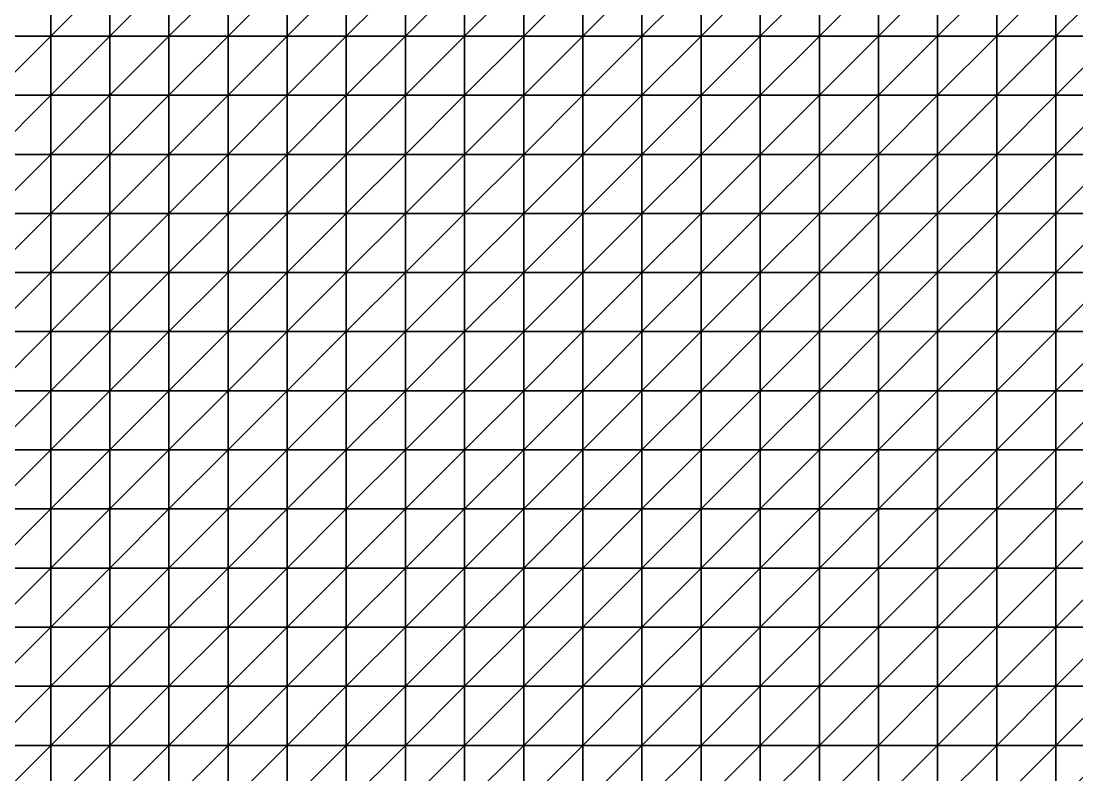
# Model space of a CAD drawing. Extents: x 504700 to 505400, y 9011750 to 9012250.
# Drawn here: x 505045 to 505223.5, y 9011995 to 9012122.6 of the extents above; entities that cross this region are included whole.
import ezdxf

# ---------------------------------------------------------------- set-up
doc = ezdxf.new("R2010")
doc.units = 0

msp = doc.modelspace()

# ---------------------------------------------------------------- linework, layer by layer
at = {"layer": 'TOPO_JUNI'}
for points in [[(505040, 9012120, 331.72), (505050, 9012120, 332.52), (505050, 9012130, 332.28)], [(505040, 9012120, 331.72), (505050, 9012130, 332.28), (505040, 9012130, 331.49)], [(505050, 9012120, 332.52), (505060, 9012120, 333.19), (505060, 9012130, 332.94)], [(505050, 9012120, 332.52), (505060, 9012130, 332.94), (505050, 9012130, 332.28)], [(505060, 9012120, 333.19), (505070, 9012120, 333.77), (505070, 9012130, 333.51)], [(505060, 9012120, 333.19), (505070, 9012130, 333.51), (505060, 9012130, 332.94)], [(505070, 9012120, 333.77), (505080, 9012120, 334.22), (505080, 9012130, 333.95)], [(505070, 9012120, 333.77), (505080, 9012130, 333.95), (505070, 9012130, 333.51)], [(505080, 9012120, 334.22), (505090, 9012120, 334.58), (505090, 9012130, 334.3)], [(505080, 9012120, 334.22), (505090, 9012130, 334.3), (505080, 9012130, 333.95)], [(505090, 9012120, 334.58), (505100, 9012120, 334.83), (505100, 9012130, 334.53)], [(505090, 9012120, 334.58), (505100, 9012130, 334.53), (505090, 9012130, 334.3)], [(505100, 9012120, 334.83), (505110, 9012120, 335.01), (505110, 9012130, 334.71)], [(505100, 9012120, 334.83), (505110, 9012130, 334.71), (505100, 9012130, 334.53)], [(505110, 9012120, 335.01), (505120, 9012120, 335.12), (505120, 9012130, 334.81)], [(505110, 9012120, 335.01), (505120, 9012130, 334.81), (505110, 9012130, 334.71)], [(505120, 9012120, 335.12), (505130, 9012120, 335.2), (505130, 9012130, 334.88)], [(505120, 9012120, 335.12), (505130, 9012130, 334.88), (505120, 9012130, 334.81)], [(505130, 9012120, 335.2), (505140, 9012120, 335.27), (505140, 9012130, 334.94)], [(505130, 9012120, 335.2), (505140, 9012130, 334.94), (505130, 9012130, 334.88)], [(505140, 9012120, 335.27), (505150, 9012120, 335.35), (505150, 9012130, 335.02)], [(505140, 9012120, 335.27), (505150, 9012130, 335.02), (505140, 9012130, 334.94)], [(505150, 9012120, 335.35), (505160, 9012120, 335.48), (505160, 9012130, 335.14)], [(505150, 9012120, 335.35), (505160, 9012130, 335.14), (505150, 9012130, 335.02)], [(505160, 9012120, 335.48), (505170, 9012120, 335.65), (505170, 9012130, 335.3)], [(505160, 9012120, 335.48), (505170, 9012130, 335.3), (505160, 9012130, 335.14)], [(505170, 9012120, 335.65), (505180, 9012120, 335.91), (505180, 9012130, 335.56)], [(505170, 9012120, 335.65), (505180, 9012130, 335.56), (505170, 9012130, 335.3)], [(505180, 9012120, 335.91), (505190, 9012120, 336.24), (505190, 9012130, 335.88)], [(505180, 9012120, 335.91), (505190, 9012130, 335.88), (505180, 9012130, 335.56)], [(505190, 9012120, 336.24), (505200, 9012120, 336.67), (505200, 9012130, 336.31)], [(505190, 9012120, 336.24), (505200, 9012130, 336.31), (505190, 9012130, 335.88)], [(505200, 9012120, 336.67), (505210, 9012120, 337.17), (505210, 9012130, 336.8)], [(505200, 9012120, 336.67), (505210, 9012130, 336.8), (505200, 9012130, 336.31)], [(505210, 9012120, 337.17), (505220, 9012120, 337.77), (505220, 9012130, 337.4)], [(505210, 9012120, 337.17), (505220, 9012130, 337.4), (505210, 9012130, 336.8)], [(505220, 9012120, 337.77), (505230, 9012120, 338.42), (505230, 9012130, 338.05)], [(505220, 9012120, 337.77), (505230, 9012130, 338.05), (505220, 9012130, 337.4)], [(505040, 9012110, 330.45), (505050, 9012110, 330), (505050, 9012120, 332.52)], [(505040, 9012110, 330.45), (505050, 9012120, 332.52), (505040, 9012120, 331.72)], [(505050, 9012110, 330), (505060, 9012110, 330.45), (505060, 9012120, 333.19)], [(505050, 9012110, 330), (505060, 9012120, 333.19), (505050, 9012120, 332.52)], [(505060, 9012110, 330.45), (505070, 9012110, 331.8), (505070, 9012120, 333.77)], [(505060, 9012110, 330.45), (505070, 9012120, 333.77), (505060, 9012120, 333.19)], [(505070, 9012110, 331.8), (505080, 9012110, 334.02), (505080, 9012120, 334.22)], [(505070, 9012110, 331.8), (505080, 9012120, 334.22), (505070, 9012120, 333.77)], [(505080, 9012110, 334.02), (505090, 9012110, 334.86), (505090, 9012120, 334.58)], [(505080, 9012110, 334.02), (505090, 9012120, 334.58), (505080, 9012120, 334.22)], [(505090, 9012110, 334.86), (505100, 9012110, 335.11), (505100, 9012120, 334.83)], [(505090, 9012110, 334.86), (505100, 9012120, 334.83), (505090, 9012120, 334.58)], [(505100, 9012110, 335.11), (505110, 9012110, 335.3), (505110, 9012120, 335.01)], [(505100, 9012110, 335.11), (505110, 9012120, 335.01), (505100, 9012120, 334.83)], [(505110, 9012110, 335.3), (505120, 9012110, 335.42), (505120, 9012120, 335.12)], [(505110, 9012110, 335.3), (505120, 9012120, 335.12), (505110, 9012120, 335.01)], [(505120, 9012110, 335.42), (505130, 9012110, 335.51), (505130, 9012120, 335.2)], [(505120, 9012110, 335.42), (505130, 9012120, 335.2), (505120, 9012120, 335.12)], [(505130, 9012110, 335.51), (505140, 9012110, 335.59), (505140, 9012120, 335.27)], [(505130, 9012110, 335.51), (505140, 9012120, 335.27), (505130, 9012120, 335.2)], [(505140, 9012110, 335.59), (505150, 9012110, 335.68), (505150, 9012120, 335.35)], [(505140, 9012110, 335.59), (505150, 9012120, 335.35), (505140, 9012120, 335.27)], [(505150, 9012110, 335.68), (505160, 9012110, 335.81), (505160, 9012120, 335.48)], [(505150, 9012110, 335.68), (505160, 9012120, 335.48), (505150, 9012120, 335.35)], [(505160, 9012110, 335.81), (505170, 9012110, 335.99), (505170, 9012120, 335.65)], [(505160, 9012110, 335.81), (505170, 9012120, 335.65), (505160, 9012120, 335.48)], [(505170, 9012110, 335.99), (505180, 9012110, 336.25), (505180, 9012120, 335.91)], [(505170, 9012110, 335.99), (505180, 9012120, 335.91), (505170, 9012120, 335.65)], [(505180, 9012110, 336.25), (505190, 9012110, 336.58), (505190, 9012120, 336.24)], [(505180, 9012110, 336.25), (505190, 9012120, 336.24), (505180, 9012120, 335.91)], [(505190, 9012110, 336.58), (505200, 9012110, 337.02), (505200, 9012120, 336.67)], [(505190, 9012110, 336.58), (505200, 9012120, 336.67), (505190, 9012120, 336.24)], [(505200, 9012110, 337.02), (505210, 9012110, 337.52), (505210, 9012120, 337.17)], [(505200, 9012110, 337.02), (505210, 9012120, 337.17), (505200, 9012120, 336.67)], [(505210, 9012110, 337.52), (505220, 9012110, 338.12), (505220, 9012120, 337.77)], [(505210, 9012110, 337.52), (505220, 9012120, 337.77), (505210, 9012120, 337.17)], [(505220, 9012110, 338.12), (505230, 9012110, 338.78), (505230, 9012120, 338.42)], [(505220, 9012110, 338.12), (505230, 9012120, 338.42), (505220, 9012120, 337.77)], [(505040, 9012100, 320.5), (505050, 9012100, 320), (505050, 9012110, 330)], [(505040, 9012100, 320.5), (505050, 9012110, 330), (505040, 9012110, 330.45)], [(505050, 9012100, 320), (505060, 9012100, 320.5), (505060, 9012110, 330.45)], [(505050, 9012100, 320), (505060, 9012110, 330.45), (505050, 9012110, 330)], [(505060, 9012100, 320.5), (505070, 9012100, 321.98), (505070, 9012110, 331.8)], [(505060, 9012100, 320.5), (505070, 9012110, 331.8), (505060, 9012110, 330.45)], [(505070, 9012100, 321.98), (505080, 9012100, 324.4), (505080, 9012110, 334.02)], [(505070, 9012100, 321.98), (505080, 9012110, 334.02), (505070, 9012110, 331.8)], [(505080, 9012100, 324.4), (505090, 9012100, 327.7), (505090, 9012110, 334.86)], [(505080, 9012100, 324.4), (505090, 9012110, 334.86), (505080, 9012110, 334.02)], [(505090, 9012100, 327.7), (505100, 9012100, 331.8), (505100, 9012110, 335.11)], [(505090, 9012100, 327.7), (505100, 9012110, 335.11), (505090, 9012110, 334.86)], [(505100, 9012100, 331.8), (505110, 9012100, 335.59), (505110, 9012110, 335.3)], [(505100, 9012100, 331.8), (505110, 9012110, 335.3), (505100, 9012110, 335.11)], [(505110, 9012100, 335.59), (505120, 9012100, 335.71), (505120, 9012110, 335.42)], [(505110, 9012100, 335.59), (505120, 9012110, 335.42), (505110, 9012110, 335.3)], [(505120, 9012100, 335.71), (505130, 9012100, 335.81), (505130, 9012110, 335.51)], [(505120, 9012100, 335.71), (505130, 9012110, 335.51), (505120, 9012110, 335.42)], [(505130, 9012100, 335.81), (505140, 9012100, 335.9), (505140, 9012110, 335.59)], [(505130, 9012100, 335.81), (505140, 9012110, 335.59), (505130, 9012110, 335.51)], [(505140, 9012100, 335.9), (505150, 9012100, 335.99), (505150, 9012110, 335.68)], [(505140, 9012100, 335.9), (505150, 9012110, 335.68), (505140, 9012110, 335.59)], [(505150, 9012100, 335.99), (505160, 9012100, 336.13), (505160, 9012110, 335.81)], [(505150, 9012100, 335.99), (505160, 9012110, 335.81), (505150, 9012110, 335.68)], [(505160, 9012100, 336.13), (505170, 9012100, 336.31), (505170, 9012110, 335.99)], [(505160, 9012100, 336.13), (505170, 9012110, 335.99), (505160, 9012110, 335.81)], [(505170, 9012100, 336.31), (505180, 9012100, 336.58), (505180, 9012110, 336.25)], [(505170, 9012100, 336.31), (505180, 9012110, 336.25), (505170, 9012110, 335.99)], [(505180, 9012100, 336.58), (505190, 9012100, 336.92), (505190, 9012110, 336.58)], [(505180, 9012100, 336.58), (505190, 9012110, 336.58), (505180, 9012110, 336.25)], [(505190, 9012100, 336.92), (505200, 9012100, 337.35), (505200, 9012110, 337.02)], [(505190, 9012100, 336.92), (505200, 9012110, 337.02), (505190, 9012110, 336.58)], [(505200, 9012100, 337.35), (505210, 9012100, 337.86), (505210, 9012110, 337.52)], [(505200, 9012100, 337.35), (505210, 9012110, 337.52), (505200, 9012110, 337.02)], [(505210, 9012100, 337.86), (505220, 9012100, 338.46), (505220, 9012110, 338.12)], [(505210, 9012100, 337.86), (505220, 9012110, 338.12), (505210, 9012110, 337.52)], [(505220, 9012100, 338.46), (505230, 9012100, 339.12), (505230, 9012110, 338.78)], [(505220, 9012100, 338.46), (505230, 9012110, 338.78), (505220, 9012110, 338.12)], [(505040, 9012090, 310.55), (505050, 9012090, 310), (505050, 9012100, 320)], [(505040, 9012090, 310.55), (505050, 9012100, 320), (505040, 9012100, 320.5)], [(505050, 9012090, 310), (505060, 9012090, 310.55), (505060, 9012100, 320.5)], [(505050, 9012090, 310), (505060, 9012100, 320.5), (505050, 9012100, 320)], [(505060, 9012090, 310.55), (505070, 9012090, 312.19), (505070, 9012100, 321.98)], [(505060, 9012090, 310.55), (505070, 9012100, 321.98), (505060, 9012100, 320.5)], [(505070, 9012090, 312.19), (505080, 9012090, 314.87), (505080, 9012100, 324.4)], [(505070, 9012090, 312.19), (505080, 9012100, 324.4), (505070, 9012100, 321.98)], [(505080, 9012090, 314.87), (505090, 9012090, 318.49), (505090, 9012100, 327.7)], [(505080, 9012090, 314.87), (505090, 9012100, 327.7), (505080, 9012100, 324.4)], [(505090, 9012090, 318.49), (505100, 9012090, 322.96), (505100, 9012100, 331.8)], [(505090, 9012090, 318.49), (505100, 9012100, 331.8), (505090, 9012100, 327.7)], [(505100, 9012090, 322.96), (505110, 9012090, 328.17), (505110, 9012100, 335.59)], [(505100, 9012090, 322.96), (505110, 9012100, 335.59), (505100, 9012100, 331.8)], [(505110, 9012090, 328.17), (505120, 9012090, 334.02), (505120, 9012100, 335.71)], [(505110, 9012090, 328.17), (505120, 9012100, 335.71), (505110, 9012100, 335.59)], [(505120, 9012090, 334.02), (505130, 9012090, 336.1), (505130, 9012100, 335.81)], [(505120, 9012090, 334.02), (505130, 9012100, 335.81), (505120, 9012100, 335.71)], [(505130, 9012090, 336.1), (505140, 9012090, 336.19), (505140, 9012100, 335.9)], [(505130, 9012090, 336.1), (505140, 9012100, 335.9), (505130, 9012100, 335.81)], [(505140, 9012090, 336.19), (505150, 9012090, 336.29), (505150, 9012100, 335.99)], [(505140, 9012090, 336.19), (505150, 9012100, 335.99), (505140, 9012100, 335.9)], [(505150, 9012090, 336.29), (505160, 9012090, 336.44), (505160, 9012100, 336.13)], [(505150, 9012090, 336.29), (505160, 9012100, 336.13), (505150, 9012100, 335.99)], [(505160, 9012090, 336.44), (505170, 9012090, 336.63), (505170, 9012100, 336.31)], [(505160, 9012090, 336.44), (505170, 9012100, 336.31), (505160, 9012100, 336.13)], [(505170, 9012090, 336.63), (505180, 9012090, 336.9), (505180, 9012100, 336.58)], [(505170, 9012090, 336.63), (505180, 9012100, 336.58), (505170, 9012100, 336.31)], [(505180, 9012090, 336.9), (505190, 9012090, 337.24), (505190, 9012100, 336.92)], [(505180, 9012090, 336.9), (505190, 9012100, 336.92), (505180, 9012100, 336.58)], [(505190, 9012090, 337.24), (505200, 9012090, 337.68), (505200, 9012100, 337.35)], [(505190, 9012090, 337.24), (505200, 9012100, 337.35), (505190, 9012100, 336.92)], [(505200, 9012090, 337.68), (505210, 9012090, 338.19), (505210, 9012100, 337.86)], [(505200, 9012090, 337.68), (505210, 9012100, 337.86), (505200, 9012100, 337.35)], [(505210, 9012090, 338.19), (505220, 9012090, 338.79), (505220, 9012100, 338.46)], [(505210, 9012090, 338.19), (505220, 9012100, 338.46), (505210, 9012100, 337.86)], [(505220, 9012090, 338.79), (505230, 9012090, 339.45), (505230, 9012100, 339.12)], [(505220, 9012090, 338.79), (505230, 9012100, 339.12), (505220, 9012100, 338.46)], [(505040, 9012080, 300.62), (505050, 9012080, 300), (505050, 9012090, 310)], [(505040, 9012080, 300.62), (505050, 9012090, 310), (505040, 9012090, 310.55)], [(505050, 9012080, 300), (505060, 9012080, 300.62), (505060, 9012090, 310.55)], [(505050, 9012080, 300), (505060, 9012090, 310.55), (505050, 9012090, 310)], [(505060, 9012080, 300.62), (505070, 9012080, 302.46), (505070, 9012090, 312.19)], [(505060, 9012080, 300.62), (505070, 9012090, 312.19), (505060, 9012090, 310.55)], [(505070, 9012080, 302.46), (505080, 9012080, 305.44), (505080, 9012090, 314.87)], [(505070, 9012080, 302.46), (505080, 9012090, 314.87), (505070, 9012090, 312.19)], [(505080, 9012080, 305.44), (505090, 9012080, 309.44), (505090, 9012090, 318.49)], [(505080, 9012080, 305.44), (505090, 9012090, 318.49), (505080, 9012090, 314.87)], [(505090, 9012080, 309.44), (505100, 9012080, 314.34), (505100, 9012090, 322.96)], [(505090, 9012080, 309.44), (505100, 9012090, 322.96), (505090, 9012090, 318.49)], [(505100, 9012080, 314.34), (505110, 9012080, 320), (505110, 9012090, 328.17)], [(505100, 9012080, 314.34), (505110, 9012090, 328.17), (505100, 9012090, 322.96)], [(505110, 9012080, 320), (505120, 9012080, 326.3), (505120, 9012090, 334.02)], [(505110, 9012080, 320), (505120, 9012090, 334.02), (505110, 9012090, 328.17)], [(505120, 9012080, 326.3), (505130, 9012080, 333.14), (505130, 9012090, 336.1)], [(505120, 9012080, 326.3), (505130, 9012090, 336.1), (505120, 9012090, 334.02)], [(505130, 9012080, 333.14), (505140, 9012080, 336.48), (505140, 9012090, 336.19)], [(505130, 9012080, 333.14), (505140, 9012090, 336.19), (505130, 9012090, 336.1)], [(505140, 9012080, 336.48), (505150, 9012080, 336.58), (505150, 9012090, 336.29)], [(505140, 9012080, 336.48), (505150, 9012090, 336.29), (505140, 9012090, 336.19)], [(505150, 9012080, 336.58), (505160, 9012080, 336.73), (505160, 9012090, 336.44)], [(505150, 9012080, 336.58), (505160, 9012090, 336.44), (505150, 9012090, 336.29)], [(505160, 9012080, 336.73), (505170, 9012080, 336.92), (505170, 9012090, 336.63)], [(505160, 9012080, 336.73), (505170, 9012090, 336.63), (505160, 9012090, 336.44)], [(505170, 9012080, 336.92), (505180, 9012080, 337.2), (505180, 9012090, 336.9)], [(505170, 9012080, 336.92), (505180, 9012090, 336.9), (505170, 9012090, 336.63)], [(505180, 9012080, 337.2), (505190, 9012080, 337.54), (505190, 9012090, 337.24)], [(505180, 9012080, 337.2), (505190, 9012090, 337.24), (505180, 9012090, 336.9)], [(505190, 9012080, 337.54), (505200, 9012080, 337.99), (505200, 9012090, 337.68)], [(505190, 9012080, 337.54), (505200, 9012090, 337.68), (505190, 9012090, 337.24)], [(505200, 9012080, 337.99), (505210, 9012080, 338.5), (505210, 9012090, 338.19)], [(505200, 9012080, 337.99), (505210, 9012090, 338.19), (505200, 9012090, 337.68)], [(505210, 9012080, 338.5), (505220, 9012080, 339.11), (505220, 9012090, 338.79)], [(505210, 9012080, 338.5), (505220, 9012090, 338.79), (505210, 9012090, 338.19)], [(505220, 9012080, 339.11), (505230, 9012080, 339.76), (505230, 9012090, 339.45)], [(505220, 9012080, 339.11), (505230, 9012090, 339.45), (505220, 9012090, 338.79)], [(505040, 9012070, 290.71), (505050, 9012070, 290), (505050, 9012080, 300)], [(505040, 9012070, 290.71), (505050, 9012080, 300), (505040, 9012080, 300.62)], [(505050, 9012070, 290), (505060, 9012070, 290.71), (505060, 9012080, 300.62)], [(505050, 9012070, 290), (505060, 9012080, 300.62), (505050, 9012080, 300)], [(505060, 9012070, 290.71), (505070, 9012070, 292.8), (505070, 9012080, 302.46)], [(505060, 9012070, 290.71), (505070, 9012080, 302.46), (505060, 9012080, 300.62)], [(505070, 9012070, 292.8), (505080, 9012070, 296.16), (505080, 9012080, 305.44)], [(505070, 9012070, 292.8), (505080, 9012080, 305.44), (505070, 9012080, 302.46)], [(505080, 9012070, 296.16), (505090, 9012070, 300.62), (505090, 9012080, 309.44)], [(505080, 9012070, 296.16), (505090, 9012080, 309.44), (505080, 9012080, 305.44)], [(505090, 9012070, 300.62), (505100, 9012070, 306.02), (505100, 9012080, 314.34)], [(505090, 9012070, 300.62), (505100, 9012080, 314.34), (505090, 9012080, 309.44)], [(505100, 9012070, 306.02), (505110, 9012070, 312.19), (505110, 9012080, 320)], [(505100, 9012070, 306.02), (505110, 9012080, 320), (505100, 9012080, 314.34)], [(505110, 9012070, 312.19), (505120, 9012070, 319), (505120, 9012080, 326.3)], [(505110, 9012070, 312.19), (505120, 9012080, 326.3), (505110, 9012080, 320)], [(505120, 9012070, 319), (505130, 9012070, 326.3), (505130, 9012080, 333.14)], [(505120, 9012070, 319), (505130, 9012080, 333.14), (505120, 9012080, 326.3)], [(505130, 9012070, 326.3), (505140, 9012070, 334.02), (505140, 9012080, 336.48)], [(505130, 9012070, 326.3), (505140, 9012080, 336.48), (505130, 9012080, 333.14)], [(505140, 9012070, 334.02), (505150, 9012070, 336.86), (505150, 9012080, 336.58)], [(505140, 9012070, 334.02), (505150, 9012080, 336.58), (505140, 9012080, 336.48)], [(505150, 9012070, 336.86), (505160, 9012070, 337.01), (505160, 9012080, 336.73)], [(505150, 9012070, 336.86), (505160, 9012080, 336.73), (505150, 9012080, 336.58)], [(505160, 9012070, 337.01), (505170, 9012070, 337.21), (505170, 9012080, 336.92)], [(505160, 9012070, 337.01), (505170, 9012080, 336.92), (505160, 9012080, 336.73)], [(505170, 9012070, 337.21), (505180, 9012070, 337.49), (505180, 9012080, 337.2)], [(505170, 9012070, 337.21), (505180, 9012080, 337.2), (505170, 9012080, 336.92)], [(505180, 9012070, 337.49), (505190, 9012070, 337.84), (505190, 9012080, 337.54)], [(505180, 9012070, 337.49), (505190, 9012080, 337.54), (505180, 9012080, 337.2)], [(505190, 9012070, 337.84), (505200, 9012070, 338.29), (505200, 9012080, 337.99)], [(505190, 9012070, 337.84), (505200, 9012080, 337.99), (505190, 9012080, 337.54)], [(505200, 9012070, 338.29), (505210, 9012070, 338.8), (505210, 9012080, 338.5)], [(505200, 9012070, 338.29), (505210, 9012080, 338.5), (505200, 9012080, 337.99)], [(505210, 9012070, 338.8), (505220, 9012070, 339.41), (505220, 9012080, 339.11)], [(505210, 9012070, 338.8), (505220, 9012080, 339.11), (505210, 9012080, 338.5)], [(505220, 9012070, 339.41), (505230, 9012070, 340.07), (505230, 9012080, 339.76)], [(505220, 9012070, 339.41), (505230, 9012080, 339.76), (505220, 9012080, 339.11)], [(505040, 9012060, 280.83), (505050, 9012060, 280), (505050, 9012070, 290)], [(505040, 9012060, 280.83), (505050, 9012070, 290), (505040, 9012070, 290.71)], [(505050, 9012060, 280), (505060, 9012060, 280.83), (505060, 9012070, 290.71)], [(505050, 9012060, 280), (505060, 9012070, 290.71), (505050, 9012070, 290)], [(505060, 9012060, 280.83), (505070, 9012060, 283.25), (505070, 9012070, 292.8)], [(505060, 9012060, 280.83), (505070, 9012070, 292.8), (505060, 9012070, 290.71)], [(505070, 9012060, 283.25), (505080, 9012060, 287.08), (505080, 9012070, 296.16)], [(505070, 9012060, 283.25), (505080, 9012070, 296.16), (505070, 9012070, 292.8)], [(505080, 9012060, 287.08), (505090, 9012060, 292.11), (505090, 9012070, 300.62)], [(505080, 9012060, 287.08), (505090, 9012070, 300.62), (505080, 9012070, 296.16)], [(505090, 9012060, 292.11), (505100, 9012060, 298.1), (505100, 9012070, 306.02)], [(505090, 9012060, 292.11), (505100, 9012070, 306.02), (505090, 9012070, 300.62)], [(505100, 9012060, 298.1), (505110, 9012060, 304.85), (505110, 9012070, 312.19)], [(505100, 9012060, 298.1), (505110, 9012070, 312.19), (505100, 9012070, 306.02)], [(505110, 9012060, 304.85), (505120, 9012060, 312.19), (505120, 9012070, 319)], [(505110, 9012060, 304.85), (505120, 9012070, 319), (505110, 9012070, 312.19)], [(505120, 9012060, 312.19), (505130, 9012060, 320), (505130, 9012070, 326.3)], [(505120, 9012060, 312.19), (505130, 9012070, 326.3), (505120, 9012070, 319)], [(505130, 9012060, 320), (505140, 9012060, 328.17), (505140, 9012070, 334.02)], [(505130, 9012060, 320), (505140, 9012070, 334.02), (505130, 9012070, 326.3)], [(505140, 9012060, 328.17), (505150, 9012060, 336.62), (505150, 9012070, 336.86)], [(505140, 9012060, 328.17), (505150, 9012070, 336.86), (505140, 9012070, 334.02)], [(505150, 9012060, 336.62), (505160, 9012060, 337.28), (505160, 9012070, 337.01)], [(505150, 9012060, 336.62), (505160, 9012070, 337.01), (505150, 9012070, 336.86)], [(505160, 9012060, 337.28), (505170, 9012060, 337.48), (505170, 9012070, 337.21)], [(505160, 9012060, 337.28), (505170, 9012070, 337.21), (505160, 9012070, 337.01)], [(505170, 9012060, 337.48), (505180, 9012060, 337.76), (505180, 9012070, 337.49)], [(505170, 9012060, 337.48), (505180, 9012070, 337.49), (505170, 9012070, 337.21)], [(505180, 9012060, 337.76), (505190, 9012060, 338.11), (505190, 9012070, 337.84)], [(505180, 9012060, 337.76), (505190, 9012070, 337.84), (505180, 9012070, 337.49)], [(505190, 9012060, 338.11), (505200, 9012060, 338.56), (505200, 9012070, 338.29)], [(505190, 9012060, 338.11), (505200, 9012070, 338.29), (505190, 9012070, 337.84)], [(505200, 9012060, 338.56), (505210, 9012060, 339.08), (505210, 9012070, 338.8)], [(505200, 9012060, 338.56), (505210, 9012070, 338.8), (505200, 9012070, 338.29)], [(505210, 9012060, 339.08), (505220, 9012060, 339.69), (505220, 9012070, 339.41)], [(505210, 9012060, 339.08), (505220, 9012070, 339.41), (505210, 9012070, 338.8)], [(505220, 9012060, 339.69), (505230, 9012060, 340.35), (505230, 9012070, 340.07)], [(505220, 9012060, 339.69), (505230, 9012070, 340.07), (505220, 9012070, 339.41)], [(505040, 9012050, 270.99), (505050, 9012050, 270), (505050, 9012060, 280)], [(505040, 9012050, 270.99), (505050, 9012060, 280), (505040, 9012060, 280.83)], [(505050, 9012050, 270), (505060, 9012050, 270.99), (505060, 9012060, 280.83)], [(505050, 9012050, 270), (505060, 9012060, 280.83), (505050, 9012060, 280)], [(505060, 9012050, 270.99), (505070, 9012050, 273.85), (505070, 9012060, 283.25)], [(505060, 9012050, 270.99), (505070, 9012060, 283.25), (505060, 9012060, 280.83)], [(505070, 9012050, 273.85), (505080, 9012050, 278.31), (505080, 9012060, 287.08)], [(505070, 9012050, 273.85), (505080, 9012060, 287.08), (505070, 9012060, 283.25)], [(505080, 9012050, 278.31), (505090, 9012050, 284.03), (505090, 9012060, 292.11)], [(505080, 9012050, 278.31), (505090, 9012060, 292.11), (505080, 9012060, 287.08)], [(505090, 9012050, 284.03), (505100, 9012050, 290.71), (505100, 9012060, 298.1)], [(505090, 9012050, 284.03), (505100, 9012060, 298.1), (505090, 9012060, 292.11)], [(505100, 9012050, 290.71), (505110, 9012050, 298.1), (505110, 9012060, 304.85)], [(505100, 9012050, 290.71), (505110, 9012060, 304.85), (505100, 9012060, 298.1)], [(505110, 9012050, 298.1), (505120, 9012050, 306.02), (505120, 9012060, 312.19)], [(505110, 9012050, 298.1), (505120, 9012060, 312.19), (505110, 9012060, 304.85)], [(505120, 9012050, 306.02), (505130, 9012050, 314.34), (505130, 9012060, 320)], [(505120, 9012050, 306.02), (505130, 9012060, 320), (505120, 9012060, 312.19)], [(505130, 9012050, 314.34), (505140, 9012050, 322.96), (505140, 9012060, 328.17)], [(505130, 9012050, 314.34), (505140, 9012060, 328.17), (505130, 9012060, 320)], [(505140, 9012050, 322.96), (505150, 9012050, 331.8), (505150, 9012060, 336.62)], [(505140, 9012050, 322.96), (505150, 9012060, 336.62), (505140, 9012060, 328.17)], [(505150, 9012050, 331.8), (505160, 9012050, 337.54), (505160, 9012060, 337.28)], [(505150, 9012050, 331.8), (505160, 9012060, 337.28), (505150, 9012060, 336.62)], [(505160, 9012050, 337.54), (505170, 9012050, 337.74), (505170, 9012060, 337.48)], [(505160, 9012050, 337.54), (505170, 9012060, 337.48), (505160, 9012060, 337.28)], [(505170, 9012050, 337.74), (505180, 9012050, 338.03), (505180, 9012060, 337.76)], [(505170, 9012050, 337.74), (505180, 9012060, 337.76), (505170, 9012060, 337.48)], [(505180, 9012050, 338.03), (505190, 9012050, 338.38), (505190, 9012060, 338.11)], [(505180, 9012050, 338.03), (505190, 9012060, 338.11), (505180, 9012060, 337.76)], [(505190, 9012050, 338.38), (505200, 9012050, 338.83), (505200, 9012060, 338.56)], [(505190, 9012050, 338.38), (505200, 9012060, 338.56), (505190, 9012060, 338.11)], [(505200, 9012050, 338.83), (505210, 9012050, 339.35), (505210, 9012060, 339.08)], [(505200, 9012050, 338.83), (505210, 9012060, 339.08), (505200, 9012060, 338.56)], [(505210, 9012050, 339.35), (505220, 9012050, 339.96), (505220, 9012060, 339.69)], [(505210, 9012050, 339.35), (505220, 9012060, 339.69), (505210, 9012060, 339.08)], [(505220, 9012050, 339.96), (505230, 9012050, 340.62), (505230, 9012060, 340.35)], [(505220, 9012050, 339.96), (505230, 9012060, 340.35), (505220, 9012060, 339.69)], [(505040, 9012040, 261.23), (505050, 9012040, 260), (505050, 9012050, 270)], [(505040, 9012040, 261.23), (505050, 9012050, 270), (505040, 9012050, 270.99)], [(505050, 9012040, 260), (505060, 9012040, 261.23), (505060, 9012050, 270.99)], [(505050, 9012040, 260), (505060, 9012050, 270.99), (505050, 9012050, 270)], [(505060, 9012040, 261.23), (505070, 9012040, 264.72), (505070, 9012050, 273.85)], [(505060, 9012040, 261.23), (505070, 9012050, 273.85), (505060, 9012050, 270.99)], [(505070, 9012040, 264.72), (505080, 9012040, 270), (505080, 9012050, 278.31)], [(505070, 9012040, 264.72), (505080, 9012050, 278.31), (505070, 9012050, 273.85)], [(505080, 9012040, 270), (505090, 9012040, 276.57), (505090, 9012050, 284.03)], [(505080, 9012040, 270), (505090, 9012050, 284.03), (505080, 9012050, 278.31)], [(505090, 9012040, 276.57), (505100, 9012040, 284.03), (505100, 9012050, 290.71)], [(505090, 9012040, 276.57), (505100, 9012050, 290.71), (505090, 9012050, 284.03)], [(505100, 9012040, 284.03), (505110, 9012040, 292.11), (505110, 9012050, 298.1)], [(505100, 9012040, 284.03), (505110, 9012050, 298.1), (505100, 9012050, 290.71)], [(505110, 9012040, 292.11), (505120, 9012040, 300.62), (505120, 9012050, 306.02)], [(505110, 9012040, 292.11), (505120, 9012050, 306.02), (505110, 9012050, 298.1)], [(505120, 9012040, 300.62), (505130, 9012040, 309.44), (505130, 9012050, 314.34)], [(505120, 9012040, 300.62), (505130, 9012050, 314.34), (505120, 9012050, 306.02)], [(505130, 9012040, 309.44), (505140, 9012040, 318.49), (505140, 9012050, 322.96)], [(505130, 9012040, 309.44), (505140, 9012050, 322.96), (505130, 9012050, 314.34)], [(505140, 9012040, 318.49), (505150, 9012040, 327.7), (505150, 9012050, 331.8)], [(505140, 9012040, 318.49), (505150, 9012050, 331.8), (505140, 9012050, 322.96)], [(505150, 9012040, 327.7), (505160, 9012040, 337.05), (505160, 9012050, 337.54)], [(505150, 9012040, 327.7), (505160, 9012050, 337.54), (505150, 9012050, 331.8)], [(505160, 9012040, 337.05), (505170, 9012040, 337.99), (505170, 9012050, 337.74)], [(505160, 9012040, 337.05), (505170, 9012050, 337.74), (505160, 9012050, 337.54)], [(505170, 9012040, 337.99), (505180, 9012040, 338.27), (505180, 9012050, 338.03)], [(505170, 9012040, 337.99), (505180, 9012050, 338.03), (505170, 9012050, 337.74)], [(505180, 9012040, 338.27), (505190, 9012040, 338.63), (505190, 9012050, 338.38)], [(505180, 9012040, 338.27), (505190, 9012050, 338.38), (505180, 9012050, 338.03)], [(505190, 9012040, 338.63), (505200, 9012040, 339.08), (505200, 9012050, 338.83)], [(505190, 9012040, 338.63), (505200, 9012050, 338.83), (505190, 9012050, 338.38)], [(505200, 9012040, 339.08), (505210, 9012040, 339.6), (505210, 9012050, 339.35)], [(505200, 9012040, 339.08), (505210, 9012050, 339.35), (505200, 9012050, 338.83)], [(505210, 9012040, 339.6), (505220, 9012040, 340.21), (505220, 9012050, 339.96)], [(505210, 9012040, 339.6), (505220, 9012050, 339.96), (505210, 9012050, 339.35)], [(505220, 9012040, 340.21), (505230, 9012040, 340.87), (505230, 9012050, 340.62)], [(505220, 9012040, 340.21), (505230, 9012050, 340.62), (505220, 9012050, 339.96)], [(505040, 9012030, 260), (505050, 9012030, 260), (505050, 9012040, 260)], [(505040, 9012030, 260), (505050, 9012040, 260), (505040, 9012040, 261.23)], [(505050, 9012030, 260), (505060, 9012030, 260), (505060, 9012040, 261.23)], [(505050, 9012030, 260), (505060, 9012040, 261.23), (505050, 9012040, 260)], [(505060, 9012030, 260), (505070, 9012030, 260), (505070, 9012040, 264.72)], [(505060, 9012030, 260), (505070, 9012040, 264.72), (505060, 9012040, 261.23)], [(505070, 9012030, 260), (505080, 9012030, 262.43), (505080, 9012040, 270)], [(505070, 9012030, 260), (505080, 9012040, 270), (505070, 9012040, 264.72)], [(505080, 9012030, 262.43), (505090, 9012030, 270), (505090, 9012040, 276.57)], [(505080, 9012030, 262.43), (505090, 9012040, 276.57), (505080, 9012040, 270)], [(505090, 9012030, 270), (505100, 9012030, 278.31), (505100, 9012040, 284.03)], [(505090, 9012030, 270), (505100, 9012040, 284.03), (505090, 9012040, 276.57)], [(505100, 9012030, 278.31), (505110, 9012030, 287.08), (505110, 9012040, 292.11)], [(505100, 9012030, 278.31), (505110, 9012040, 292.11), (505100, 9012040, 284.03)], [(505110, 9012030, 287.08), (505120, 9012030, 296.16), (505120, 9012040, 300.62)], [(505110, 9012030, 287.08), (505120, 9012040, 300.62), (505110, 9012040, 292.11)], [(505120, 9012030, 296.16), (505130, 9012030, 305.44), (505130, 9012040, 309.44)], [(505120, 9012030, 296.16), (505130, 9012040, 309.44), (505120, 9012040, 300.62)], [(505130, 9012030, 305.44), (505140, 9012030, 314.87), (505140, 9012040, 318.49)], [(505130, 9012030, 305.44), (505140, 9012040, 318.49), (505130, 9012040, 309.44)], [(505140, 9012030, 314.87), (505150, 9012030, 324.4), (505150, 9012040, 327.7)], [(505140, 9012030, 314.87), (505150, 9012040, 327.7), (505140, 9012040, 318.49)], [(505150, 9012030, 324.4), (505160, 9012030, 334.02), (505160, 9012040, 337.05)], [(505150, 9012030, 324.4), (505160, 9012040, 337.05), (505150, 9012040, 327.7)], [(505160, 9012030, 334.02), (505170, 9012030, 338.22), (505170, 9012040, 337.99)], [(505160, 9012030, 334.02), (505170, 9012040, 337.99), (505160, 9012040, 337.05)], [(505170, 9012030, 338.22), (505180, 9012030, 338.51), (505180, 9012040, 338.27)], [(505170, 9012030, 338.22), (505180, 9012040, 338.27), (505170, 9012040, 337.99)], [(505180, 9012030, 338.51), (505190, 9012030, 338.86), (505190, 9012040, 338.63)], [(505180, 9012030, 338.51), (505190, 9012040, 338.63), (505180, 9012040, 338.27)], [(505190, 9012030, 338.86), (505200, 9012030, 339.31), (505200, 9012040, 339.08)], [(505190, 9012030, 338.86), (505200, 9012040, 339.08), (505190, 9012040, 338.63)], [(505200, 9012030, 339.31), (505210, 9012030, 339.84), (505210, 9012040, 339.6)], [(505200, 9012030, 339.31), (505210, 9012040, 339.6), (505200, 9012040, 339.08)], [(505210, 9012030, 339.84), (505220, 9012030, 340.45), (505220, 9012040, 340.21)], [(505210, 9012030, 339.84), (505220, 9012040, 340.21), (505210, 9012040, 339.6)], [(505220, 9012030, 340.45), (505230, 9012030, 341.11), (505230, 9012040, 340.87)], [(505220, 9012030, 340.45), (505230, 9012040, 340.87), (505220, 9012040, 340.21)], [(505040, 9012020, 260), (505050, 9012020, 260), (505050, 9012030, 260)], [(505040, 9012020, 260), (505050, 9012030, 260), (505040, 9012030, 260)], [(505050, 9012020, 260), (505060, 9012020, 260), (505060, 9012030, 260)], [(505050, 9012020, 260), (505060, 9012030, 260), (505050, 9012030, 260)], [(505060, 9012020, 260), (505070, 9012020, 260), (505070, 9012030, 260)], [(505060, 9012020, 260), (505070, 9012030, 260), (505060, 9012030, 260)], [(505070, 9012020, 260), (505080, 9012020, 260), (505080, 9012030, 262.43)], [(505070, 9012020, 260), (505080, 9012030, 262.43), (505070, 9012030, 260)], [(505080, 9012020, 260), (505090, 9012020, 264.72), (505090, 9012030, 270)], [(505080, 9012020, 260), (505090, 9012030, 270), (505080, 9012030, 262.43)], [(505090, 9012020, 264.72), (505100, 9012020, 273.85), (505100, 9012030, 278.31)], [(505090, 9012020, 264.72), (505100, 9012030, 278.31), (505090, 9012030, 270)], [(505100, 9012020, 273.85), (505110, 9012020, 283.25), (505110, 9012030, 287.08)], [(505100, 9012020, 273.85), (505110, 9012030, 287.08), (505100, 9012030, 278.31)], [(505110, 9012020, 283.25), (505120, 9012020, 292.8), (505120, 9012030, 296.16)], [(505110, 9012020, 283.25), (505120, 9012030, 296.16), (505110, 9012030, 287.08)], [(505120, 9012020, 292.8), (505130, 9012020, 302.46), (505130, 9012030, 305.44)], [(505120, 9012020, 292.8), (505130, 9012030, 305.44), (505120, 9012030, 296.16)], [(505130, 9012020, 302.46), (505140, 9012020, 312.19), (505140, 9012030, 314.87)], [(505130, 9012020, 302.46), (505140, 9012030, 314.87), (505130, 9012030, 305.44)], [(505140, 9012020, 312.19), (505150, 9012020, 321.98), (505150, 9012030, 324.4)], [(505140, 9012020, 312.19), (505150, 9012030, 324.4), (505140, 9012030, 314.87)], [(505150, 9012020, 321.98), (505160, 9012020, 331.8), (505160, 9012030, 334.02)], [(505150, 9012020, 321.98), (505160, 9012030, 334.02), (505150, 9012030, 324.4)], [(505160, 9012020, 331.8), (505170, 9012020, 338.43), (505170, 9012030, 338.22)], [(505160, 9012020, 331.8), (505170, 9012030, 338.22), (505160, 9012030, 334.02)], [(505170, 9012020, 338.43), (505180, 9012020, 338.72), (505180, 9012030, 338.51)], [(505170, 9012020, 338.43), (505180, 9012030, 338.51), (505170, 9012030, 338.22)], [(505180, 9012020, 338.72), (505190, 9012020, 339.08), (505190, 9012030, 338.86)], [(505180, 9012020, 338.72), (505190, 9012030, 338.86), (505180, 9012030, 338.51)], [(505190, 9012020, 339.08), (505200, 9012020, 339.53), (505200, 9012030, 339.31)], [(505190, 9012020, 339.08), (505200, 9012030, 339.31), (505190, 9012030, 338.86)], [(505200, 9012020, 339.53), (505210, 9012020, 340.06), (505210, 9012030, 339.84)], [(505200, 9012020, 339.53), (505210, 9012030, 339.84), (505200, 9012030, 339.31)], [(505210, 9012020, 340.06), (505220, 9012020, 340.67), (505220, 9012030, 340.45)], [(505210, 9012020, 340.06), (505220, 9012030, 340.45), (505210, 9012030, 339.84)], [(505220, 9012020, 340.67), (505230, 9012020, 341.33), (505230, 9012030, 341.11)], [(505220, 9012020, 340.67), (505230, 9012030, 341.11), (505220, 9012030, 340.45)], [(505040, 9012010, 260), (505050, 9012010, 260), (505050, 9012020, 260)], [(505040, 9012010, 260), (505050, 9012020, 260), (505040, 9012020, 260)], [(505050, 9012010, 260), (505060, 9012010, 260), (505060, 9012020, 260)], [(505050, 9012010, 260), (505060, 9012020, 260), (505050, 9012020, 260)], [(505060, 9012010, 260), (505070, 9012010, 260), (505070, 9012020, 260)], [(505060, 9012010, 260), (505070, 9012020, 260), (505060, 9012020, 260)], [(505070, 9012010, 260), (505080, 9012010, 260), (505080, 9012020, 260)], [(505070, 9012010, 260), (505080, 9012020, 260), (505070, 9012020, 260)], [(505080, 9012010, 260), (505090, 9012010, 261.23), (505090, 9012020, 264.72)], [(505080, 9012010, 260), (505090, 9012020, 264.72), (505080, 9012020, 260)], [(505090, 9012010, 261.23), (505100, 9012010, 270.99), (505100, 9012020, 273.85)], [(505090, 9012010, 261.23), (505100, 9012020, 273.85), (505090, 9012020, 264.72)], [(505100, 9012010, 270.99), (505110, 9012010, 280.83), (505110, 9012020, 283.25)], [(505100, 9012010, 270.99), (505110, 9012020, 283.25), (505100, 9012020, 273.85)], [(505110, 9012010, 280.83), (505120, 9012010, 290.71), (505120, 9012020, 292.8)], [(505110, 9012010, 280.83), (505120, 9012020, 292.8), (505110, 9012020, 283.25)], [(505120, 9012010, 290.71), (505130, 9012010, 300.62), (505130, 9012020, 302.46)], [(505120, 9012010, 290.71), (505130, 9012020, 302.46), (505120, 9012020, 292.8)], [(505130, 9012010, 300.62), (505140, 9012010, 310.55), (505140, 9012020, 312.19)], [(505130, 9012010, 300.62), (505140, 9012020, 312.19), (505130, 9012020, 302.46)], [(505140, 9012010, 310.55), (505150, 9012010, 320.5), (505150, 9012020, 321.98)], [(505140, 9012010, 310.55), (505150, 9012020, 321.98), (505140, 9012020, 312.19)], [(505150, 9012010, 320.5), (505160, 9012010, 330.45), (505160, 9012020, 331.8)], [(505150, 9012010, 320.5), (505160, 9012020, 331.8), (505150, 9012020, 321.98)], [(505160, 9012010, 330.45), (505170, 9012010, 338.63), (505170, 9012020, 338.43)], [(505160, 9012010, 330.45), (505170, 9012020, 338.43), (505160, 9012020, 331.8)], [(505170, 9012010, 338.63), (505180, 9012010, 338.93), (505180, 9012020, 338.72)], [(505170, 9012010, 338.63), (505180, 9012020, 338.72), (505170, 9012020, 338.43)], [(505180, 9012010, 338.93), (505190, 9012010, 339.28), (505190, 9012020, 339.08)], [(505180, 9012010, 338.93), (505190, 9012020, 339.08), (505180, 9012020, 338.72)], [(505190, 9012010, 339.28), (505200, 9012010, 339.74), (505200, 9012020, 339.53)], [(505190, 9012010, 339.28), (505200, 9012020, 339.53), (505190, 9012020, 339.08)], [(505200, 9012010, 339.74), (505210, 9012010, 340.26), (505210, 9012020, 340.06)], [(505200, 9012010, 339.74), (505210, 9012020, 340.06), (505200, 9012020, 339.53)], [(505210, 9012010, 340.26), (505220, 9012010, 340.88), (505220, 9012020, 340.67)], [(505210, 9012010, 340.26), (505220, 9012020, 340.67), (505210, 9012020, 340.06)], [(505220, 9012010, 340.88), (505230, 9012010, 341.54), (505230, 9012020, 341.33)], [(505220, 9012010, 340.88), (505230, 9012020, 341.33), (505220, 9012020, 340.67)], [(505040, 9012000, 260), (505050, 9012000, 260), (505050, 9012010, 260)], [(505040, 9012000, 260), (505050, 9012010, 260), (505040, 9012010, 260)], [(505050, 9012000, 260), (505060, 9012000, 260), (505060, 9012010, 260)], [(505050, 9012000, 260), (505060, 9012010, 260), (505050, 9012010, 260)], [(505060, 9012000, 260), (505070, 9012000, 260), (505070, 9012010, 260)], [(505060, 9012000, 260), (505070, 9012010, 260), (505060, 9012010, 260)], [(505070, 9012000, 260), (505080, 9012000, 260), (505080, 9012010, 260)], [(505070, 9012000, 260), (505080, 9012010, 260), (505070, 9012010, 260)], [(505080, 9012000, 260), (505090, 9012000, 260), (505090, 9012010, 261.23)], [(505080, 9012000, 260), (505090, 9012010, 261.23), (505080, 9012010, 260)], [(505090, 9012000, 260), (505100, 9012000, 270), (505100, 9012010, 270.99)], [(505090, 9012000, 260), (505100, 9012010, 270.99), (505090, 9012010, 261.23)], [(505100, 9012000, 270), (505110, 9012000, 280), (505110, 9012010, 280.83)], [(505100, 9012000, 270), (505110, 9012010, 280.83), (505100, 9012010, 270.99)], [(505110, 9012000, 280), (505120, 9012000, 290), (505120, 9012010, 290.71)], [(505110, 9012000, 280), (505120, 9012010, 290.71), (505110, 9012010, 280.83)], [(505120, 9012000, 290), (505130, 9012000, 300), (505130, 9012010, 300.62)], [(505120, 9012000, 290), (505130, 9012010, 300.62), (505120, 9012010, 290.71)], [(505130, 9012000, 300), (505140, 9012000, 310), (505140, 9012010, 310.55)], [(505130, 9012000, 300), (505140, 9012010, 310.55), (505130, 9012010, 300.62)], [(505140, 9012000, 310), (505150, 9012000, 320), (505150, 9012010, 320.5)], [(505140, 9012000, 310), (505150, 9012010, 320.5), (505140, 9012010, 310.55)], [(505150, 9012000, 320), (505160, 9012000, 330), (505160, 9012010, 330.45)], [(505150, 9012000, 320), (505160, 9012010, 330.45), (505150, 9012010, 320.5)], [(505160, 9012000, 330), (505170, 9012000, 338.82), (505170, 9012010, 338.63)], [(505160, 9012000, 330), (505170, 9012010, 338.63), (505160, 9012010, 330.45)], [(505170, 9012000, 338.82), (505180, 9012000, 339.11), (505180, 9012010, 338.93)], [(505170, 9012000, 338.82), (505180, 9012010, 338.93), (505170, 9012010, 338.63)], [(505180, 9012000, 339.11), (505190, 9012000, 339.47), (505190, 9012010, 339.28)], [(505180, 9012000, 339.11), (505190, 9012010, 339.28), (505180, 9012010, 338.93)], [(505190, 9012000, 339.47), (505200, 9012000, 339.92), (505200, 9012010, 339.74)], [(505190, 9012000, 339.47), (505200, 9012010, 339.74), (505190, 9012010, 339.28)], [(505200, 9012000, 339.92), (505210, 9012000, 340.45), (505210, 9012010, 340.26)], [(505200, 9012000, 339.92), (505210, 9012010, 340.26), (505200, 9012010, 339.74)], [(505210, 9012000, 340.45), (505220, 9012000, 341.06), (505220, 9012010, 340.88)], [(505210, 9012000, 340.45), (505220, 9012010, 340.88), (505210, 9012010, 340.26)], [(505220, 9012000, 341.06), (505230, 9012000, 341.72), (505230, 9012010, 341.54)], [(505220, 9012000, 341.06), (505230, 9012010, 341.54), (505220, 9012010, 340.88)], [(505040, 9011990, 260), (505050, 9011990, 260), (505050, 9012000, 260)], [(505040, 9011990, 260), (505050, 9012000, 260), (505040, 9012000, 260)], [(505050, 9011990, 260), (505060, 9011990, 260), (505060, 9012000, 260)], [(505050, 9011990, 260), (505060, 9012000, 260), (505050, 9012000, 260)], [(505060, 9011990, 260), (505070, 9011990, 260), (505070, 9012000, 260)], [(505060, 9011990, 260), (505070, 9012000, 260), (505060, 9012000, 260)], [(505070, 9011990, 260), (505080, 9011990, 260), (505080, 9012000, 260)], [(505070, 9011990, 260), (505080, 9012000, 260), (505070, 9012000, 260)], [(505080, 9011990, 260), (505090, 9011990, 261.23), (505090, 9012000, 260)], [(505080, 9011990, 260), (505090, 9012000, 260), (505080, 9012000, 260)], [(505090, 9011990, 261.23), (505100, 9011990, 270.99), (505100, 9012000, 270)], [(505090, 9011990, 261.23), (505100, 9012000, 270), (505090, 9012000, 260)], [(505100, 9011990, 270.99), (505110, 9011990, 280.83), (505110, 9012000, 280)], [(505100, 9011990, 270.99), (505110, 9012000, 280), (505100, 9012000, 270)], [(505110, 9011990, 280.83), (505120, 9011990, 290.71), (505120, 9012000, 290)], [(505110, 9011990, 280.83), (505120, 9012000, 290), (505110, 9012000, 280)], [(505120, 9011990, 290.71), (505130, 9011990, 300.62), (505130, 9012000, 300)], [(505120, 9011990, 290.71), (505130, 9012000, 300), (505120, 9012000, 290)], [(505130, 9011990, 300.62), (505140, 9011990, 310.55), (505140, 9012000, 310)], [(505130, 9011990, 300.62), (505140, 9012000, 310), (505130, 9012000, 300)], [(505140, 9011990, 310.55), (505150, 9011990, 320.5), (505150, 9012000, 320)], [(505140, 9011990, 310.55), (505150, 9012000, 320), (505140, 9012000, 310)], [(505150, 9011990, 320.5), (505160, 9011990, 330.45), (505160, 9012000, 330)], [(505150, 9011990, 320.5), (505160, 9012000, 330), (505150, 9012000, 320)], [(505160, 9011990, 330.45), (505170, 9011990, 338.99), (505170, 9012000, 338.82)], [(505160, 9011990, 330.45), (505170, 9012000, 338.82), (505160, 9012000, 330)], [(505170, 9011990, 338.99), (505180, 9011990, 339.29), (505180, 9012000, 339.11)], [(505170, 9011990, 338.99), (505180, 9012000, 339.11), (505170, 9012000, 338.82)], [(505180, 9011990, 339.29), (505190, 9011990, 339.64), (505190, 9012000, 339.47)], [(505180, 9011990, 339.29), (505190, 9012000, 339.47), (505180, 9012000, 339.11)], [(505190, 9011990, 339.64), (505200, 9011990, 340.1), (505200, 9012000, 339.92)], [(505190, 9011990, 339.64), (505200, 9012000, 339.92), (505190, 9012000, 339.47)], [(505200, 9011990, 340.1), (505210, 9011990, 340.62), (505210, 9012000, 340.45)], [(505200, 9011990, 340.1), (505210, 9012000, 340.45), (505200, 9012000, 339.92)], [(505210, 9011990, 340.62), (505220, 9011990, 341.24), (505220, 9012000, 341.06)], [(505210, 9011990, 340.62), (505220, 9012000, 341.06), (505210, 9012000, 340.45)], [(505220, 9011990, 341.24), (505230, 9011990, 341.9), (505230, 9012000, 341.72)], [(505220, 9011990, 341.24), (505230, 9012000, 341.72), (505220, 9012000, 341.06)]]:
    msp.add_3dface(points, dxfattribs=at)

doc.saveas('drawing.dxf')
